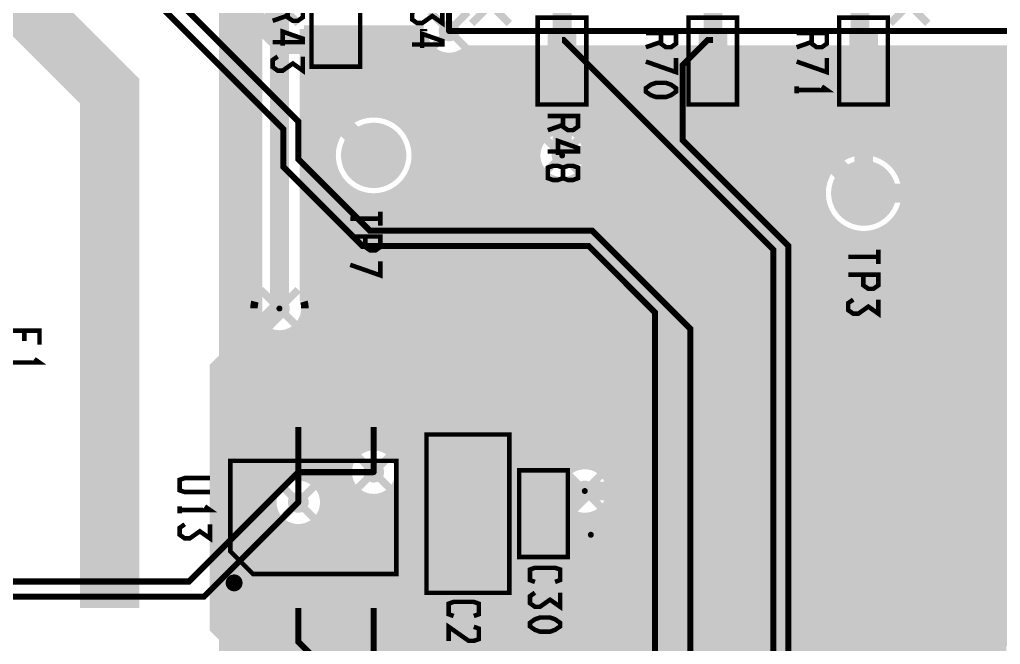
# Model space of a CAD drawing. Extents: x -18 to 155, y -91 to 215.
# Drawn here: x 41.41 to 74.45, y 152.44 to 173.48 of the extents above; entities that cross this region are included whole.
import ezdxf

# ---------------------------------------------------------------- set-up
doc = ezdxf.new("R2010")
doc.units = 0
doc.header["$MEASUREMENT"] = 0
doc.layers.get('0').update_dxf_attribs({"linetype": 'CONTINUOUS'})
for name, color, linetype in [('25-334-0_BOT', 7, 'CONTINUOUS'), ('25-334-0_DRD', 7, 'CONTINUOUS'), ('25-334-0_DRL', 2, 'CONTINUOUS'), ('25-334-0_IN1', 4, 'CONTINUOUS'), ('25-334-0_IN2', 3, 'CONTINUOUS'), ('25-334-0_SMB', 5, 'CONTINUOUS'), ('25-334-0_SMT', 10, 'CONTINUOUS'), ('25-334-0_SPT', 14, 'CONTINUOUS'), ('25-334-0_SST', 12, 'CONTINUOUS'), ('25-334-0_TOP', 11, 'CONTINUOUS'), ('THRUHOLE_TAP', 15, 'CONTINUOUS')]:
    doc.layers.add(name, color=color, linetype=linetype)

# ---------------------------------------------------------------- blocks, each defined once
blk = doc.blocks.new('ROUND_29')
at = {"const_width": 1.09982}
blk.add_lwpolyline([(-0.54991, 0, 1), (0.54991, 0, 1)], format="xyb", close=True, dxfattribs=at)
blk = doc.blocks.new('ROUND_67')
at = {"const_width": 0.35052}
blk.add_lwpolyline([(-0.17526, 0, 1), (0.17526, 0, 1)], format="xyb", close=True, dxfattribs=at)
blk = doc.blocks.new('ROUND_3')
at = {"const_width": 0.50038}
blk.add_lwpolyline([(-0.25019, 0, 1), (0.25019, 0, 1)], format="xyb", close=True, dxfattribs=at)
blk = doc.blocks.new('ROUND_88')
at = {"const_width": 0.10033}
blk.add_lwpolyline([(-0.050164, 0, 1), (0.050164, 0, 1)], format="xyb", close=True, dxfattribs=at)
blk = doc.blocks.new('ROUND_89')
at = {"const_width": 0.10033}
blk.add_lwpolyline([(-0.050164, 0, 1), (0.050164, 0, 1)], format="xyb", close=True, dxfattribs=at)
blk = doc.blocks.new('ROUND_70')
at = {"const_width": 0.35052}
blk.add_lwpolyline([(-0.17526, 0, 1), (0.17526, 0, 1)], format="xyb", close=True, dxfattribs=at)
blk = doc.blocks.new('ROUND_72')
at = {"const_width": 0.35052}
blk.add_lwpolyline([(-0.17526, 0, 1), (0.17526, 0, 1)], format="xyb", close=True, dxfattribs=at)
blk = doc.blocks.new('RECTANGLE_5')
blk.add_solid([(0.4826, 0.4064), (0.4826, -0.4064), (-0.4826, 0.4064), (-0.4826, -0.4064)])
blk = doc.blocks.new('RECTANGLE_10')
blk.add_solid([(0.9017, 0.508), (0.9017, -0.508), (-0.9017, 0.508), (-0.9017, -0.508)])
blk = doc.blocks.new('OBLONG_52')
at = {"const_width": 0.65024}
blk.add_lwpolyline([(0, 0.50038), (0, -0.50038)], dxfattribs=at)
at = {"const_width": 0.32512}
for points in [[(-0.16256, 0.50038, 1), (0.16256, 0.50038, 1)], [(-0.16256, -0.50038, 1), (0.16256, -0.50038, 1)]]:
    blk.add_lwpolyline(points, format="xyb", close=True, dxfattribs=at)
blk = doc.blocks.new('ROUND_77')
at = {"const_width": 0.10033}
blk.add_lwpolyline([(-0.050164, 0, 1), (0.050164, 0, 1)], format="xyb", close=True, dxfattribs=at)

msp = doc.modelspace()

# ---------------------------------------------------------------- linework, layer by layer
at = {"layer": '25-334-0_BOT'}
for points, const_width in [([(48.4632, 183.24576), (48.4632, 149.65934)], 0.254), ([(48.6918, 183.10352), (48.6918, 140.68806)], 0.254), ([(48.26, 182.499), (48.26, 150.876)], 0.254), ([(48.9204, 182.44058), (48.9204, 140.91666)], 0.254), ([(49.149, 182.18912), (49.149, 141.02588)], 0.254), ([(50.165, 163.7538), (50.165, 173.99)], 0.635), ([(49.3395, 173.75632), (49.3395, 163.98494)], 0.254), ([(49.3395, 173.5328), (48.26, 173.5328)], 0.254), ([(49.3395, 173.3042), (48.26, 173.3042)], 0.254), ([(49.3395, 173.0756), (48.26, 173.0756)], 0.254), ([(50.9778, 173.1645), (50.9778, 164.02812)], 0.254), ([(55.02402, 173.1645), (50.9905, 173.1645)], 0.254), ([(50.9905, 173.1645), (50.9905, 163.98494)], 0.254), ([(55.02148, 173.0756), (50.9905, 173.0756)], 0.254), ([(51.2064, 173.1645), (51.2064, 157.98038)], 0.254), ([(51.435, 173.1645), (51.435, 157.80258)], 0.254), ([(51.6636, 173.1645), (51.6636, 151.80056)], 0.254), ([(51.8922, 173.1645), (51.8922, 169.6085)], 0.254), ([(52.1208, 173.1645), (52.1208, 169.95648)], 0.254), ([(52.3494, 173.1645), (52.3494, 170.17492)], 0.254), ([(52.578, 173.1645), (52.578, 170.32478)], 0.254), ([(52.8066, 173.1645), (52.8066, 170.42638)], 0.254), ([(53.0352, 173.1645), (53.0352, 170.48734)], 0.254), ([(53.2638, 173.1645), (53.2638, 170.51528)], 0.254), ([(53.4924, 173.1645), (53.4924, 170.5102)], 0.254), ([(53.721, 173.1645), (53.721, 170.4721)], 0.254), ([(53.9496, 173.1645), (53.9496, 170.39844)], 0.254), ([(54.1782, 173.1645), (54.1782, 170.2816)], 0.254), ([(54.4068, 173.1645), (54.4068, 170.11142)], 0.254), ([(54.6354, 173.1645), (54.6354, 169.8625)], 0.254), ([(54.864, 173.1645), (54.864, 169.42308)], 0.254), ([(55.02402, 173.1645), (55.02167, 173.101)], 0.254), ([(109.093, 173.101), (55.88, 173.101)], 0.2032), ([(49.3395, 172.847), (48.26, 172.847)], 0.254), ([(55.05958, 172.847), (50.9905, 172.847)], 0.254), ([(55.0926, 172.76064), (55.0926, 151.7396)], 0.254), ([(49.3395, 172.6184), (48.26, 172.6184)], 0.254), ([(49.3395, 172.3898), (48.26, 172.3898)], 0.254), ([(55.17134, 172.6184), (50.9905, 172.6184)], 0.254), ([(55.39994, 172.3898), (50.9905, 172.3898)], 0.254), ([(55.3212, 172.45076), (55.3212, 151.7396)], 0.254), ([(77.83068, 172.3898), (56.36006, 172.3898)], 0.254), ([(56.4642, 172.47362), (56.4642, 151.78024)], 0.254), ([(108.48848, 172.4914), (56.48198, 172.4914)], 0.254), ([(56.6928, 172.4914), (56.6928, 151.91994)], 0.254), ([(56.9214, 172.4914), (56.9214, 151.9809)], 0.254), ([(57.15, 172.4914), (57.15, 151.97836)], 0.254), ([(57.3786, 172.4914), (57.3786, 151.90978)], 0.254), ([(57.6072, 172.4914), (57.6072, 151.75738)], 0.254), ([(57.8358, 172.4914), (57.8358, 151.40432)], 0.254), ([(58.0644, 172.4914), (58.0644, 146.7866)], 0.254), ([(58.293, 172.4914), (58.293, 146.7866)], 0.254), ([(58.5216, 172.4914), (58.5216, 146.7866)], 0.254), ([(58.7502, 172.4914), (58.7502, 146.7866)], 0.254), ([(58.9788, 172.4914), (58.9788, 169.39006)], 0.254), ([(59.2074, 172.4914), (59.2074, 169.61866)], 0.254), ([(59.436, 172.4914), (59.436, 169.72788)], 0.254), ([(59.6646, 172.4914), (59.6646, 169.76598)], 0.254), ([(59.8932, 172.4914), (59.8932, 169.74312)], 0.254), ([(60.1218, 172.4914), (60.1218, 169.65168)], 0.254), ([(60.3504, 172.4914), (60.3504, 169.4561)], 0.254), ([(60.579, 172.4914), (60.579, 158.45536)], 0.254), ([(60.8076, 172.4914), (60.8076, 158.38678)], 0.254), ([(61.0362, 172.4914), (61.0362, 158.23438)], 0.254), ([(61.2648, 172.4914), (61.2648, 157.88132)], 0.254), ([(61.4934, 172.4914), (61.4934, 147.01012)], 0.254), ([(61.722, 172.4914), (61.722, 146.91868)], 0.254), ([(61.9506, 172.4914), (61.9506, 146.7231)], 0.254), ([(62.1792, 172.4914), (62.1792, 142.98676)], 0.254), ([(62.4078, 172.4914), (62.4078, 143.1671)], 0.254), ([(62.6364, 172.4914), (62.6364, 143.25092)], 0.254), ([(62.865, 172.4914), (62.865, 143.2687)], 0.254), ([(63.0936, 172.4914), (63.0936, 143.22552)], 0.254), ([(63.3222, 172.4914), (63.3222, 143.10614)], 0.254), ([(63.5508, 172.4914), (63.5508, 143.02232)], 0.254), ([(63.7794, 172.4914), (63.7794, 143.02232)], 0.254), ([(64.008, 172.4914), (64.008, 143.02232)], 0.254), ([(64.2366, 172.4914), (64.2366, 143.02232)], 0.254), ([(64.4652, 172.4914), (64.4652, 143.02232)], 0.254), ([(64.6938, 172.4914), (64.6938, 149.53234)], 0.254), ([(64.9224, 172.4914), (64.9224, 149.95398)], 0.254), ([(65.151, 172.4914), (65.151, 150.11908)], 0.254), ([(65.3796, 172.4914), (65.3796, 150.19528)], 0.254), ([(65.6082, 172.4914), (65.6082, 150.20544)], 0.254), ([(65.8368, 172.4914), (65.8368, 150.1521)], 0.254), ([(66.0654, 172.4914), (66.0654, 150.02256)], 0.254), ([(66.294, 172.4914), (66.294, 149.9616)], 0.254), ([(66.5226, 172.4914), (66.5226, 149.9616)], 0.254), ([(66.7512, 172.4914), (66.7512, 149.9616)], 0.254), ([(66.9798, 172.4914), (66.9798, 149.9616)], 0.254), ([(67.2084, 172.4914), (67.2084, 149.9616)], 0.254), ([(67.437, 172.4914), (67.437, 149.9616)], 0.254), ([(67.6656, 172.4914), (67.6656, 149.9616)], 0.254), ([(67.8942, 172.4914), (67.8942, 149.9616)], 0.254), ([(68.1228, 172.4914), (68.1228, 149.9616)], 0.254), ([(68.3514, 172.4914), (68.3514, 168.22166)], 0.254), ([(68.58, 172.4914), (68.58, 168.62552)], 0.254), ([(68.8086, 172.4914), (68.8086, 168.86428)], 0.254), ([(69.0372, 172.4914), (69.0372, 169.02684)], 0.254), ([(69.2658, 172.4914), (69.2658, 169.1386)], 0.254), ([(69.4944, 172.4914), (69.4944, 169.20718)], 0.254), ([(69.723, 172.4914), (69.723, 169.24274)], 0.254), ([(69.9516, 172.4914), (69.9516, 169.24528)], 0.254), ([(70.1802, 172.4914), (70.1802, 169.21226)], 0.254), ([(70.4088, 172.4914), (70.4088, 169.14622)], 0.254), ([(70.6374, 172.4914), (70.6374, 169.04208)], 0.254), ([(70.866, 172.4914), (70.866, 168.8846)], 0.254), ([(71.0946, 172.4914), (71.0946, 168.65854)], 0.254), ([(71.3232, 172.4914), (71.3232, 168.28262)], 0.254), ([(71.5518, 172.4914), (71.5518, 149.9616)], 0.254), ([(71.7804, 172.4914), (71.7804, 149.9616)], 0.254), ([(72.009, 172.4914), (72.009, 149.9616)], 0.254), ([(72.2376, 172.4914), (72.2376, 149.9616)], 0.254), ([(72.4662, 172.4914), (72.4662, 149.9616)], 0.254), ([(72.6948, 172.4914), (72.6948, 149.9616)], 0.254), ([(72.9234, 172.4914), (72.9234, 149.9616)], 0.254), ([(73.152, 172.4914), (73.152, 149.9616)], 0.254), ([(73.3806, 172.4914), (73.3806, 149.9616)], 0.254), ([(73.6092, 172.4914), (73.6092, 149.9616)], 0.254), ([(73.8378, 172.4914), (73.8378, 149.9616)], 0.254), ([(74.0664, 172.4914), (74.0664, 149.9616)], 0.254), ([(74.295, 172.4914), (74.295, 149.9616)], 0.254), ([(74.5236, 172.4914), (74.5236, 149.9616)], 0.254), ([(49.3395, 172.1612), (48.26, 172.1612)], 0.254), ([(77.47762, 172.1612), (50.9905, 172.1612)], 0.254), ([(55.5498, 172.30852), (55.5498, 151.7396)], 0.254), ([(55.7784, 172.2501), (55.7784, 151.7396)], 0.254), ([(56.007, 172.25264), (56.007, 151.7396)], 0.254), ([(56.2356, 172.32122), (56.2356, 151.7396)], 0.254), ([(49.3395, 171.9326), (48.26, 171.9326)], 0.254), ([(49.3395, 171.704), (48.26, 171.704)], 0.254), ([(77.32522, 171.9326), (50.9905, 171.9326)], 0.254), ([(77.25664, 171.704), (50.9905, 171.704)], 0.254), ([(49.3395, 171.4754), (48.26, 171.4754)], 0.254), ([(77.2541, 171.4754), (50.9905, 171.4754)], 0.254), ([(49.3395, 171.2468), (48.26, 171.2468)], 0.254), ([(77.31252, 171.2468), (50.9905, 171.2468)], 0.254), ([(49.3395, 171.0182), (48.26, 171.0182)], 0.254), ([(49.3395, 170.7896), (48.26, 170.7896)], 0.254), ([(77.45476, 171.0182), (50.9905, 171.0182)], 0.254), ([(77.76464, 170.7896), (50.9905, 170.7896)], 0.254), ([(49.3395, 170.561), (48.26, 170.561)], 0.254), ([(80.70342, 170.561), (50.9905, 170.561)], 0.254), ([(49.3395, 170.3324), (48.26, 170.3324)], 0.254), ([(49.3395, 170.1038), (48.26, 170.1038)], 0.254), ([(52.5907, 170.3324), (50.9905, 170.3324)], 0.254), ([(52.26304, 170.1038), (50.9905, 170.1038)], 0.254), ([(118.8974, 170.3324), (54.0893, 170.3324)], 0.254), ([(118.6688, 170.1038), (54.41696, 170.1038)], 0.254), ([(49.3395, 169.8752), (48.26, 169.8752)], 0.254), ([(52.05476, 169.8752), (50.9905, 169.8752)], 0.254), ([(118.4402, 169.8752), (54.62524, 169.8752)], 0.254), ([(49.3395, 169.6466), (48.26, 169.6466)], 0.254), ([(49.3395, 169.418), (48.26, 169.418)], 0.254), ([(51.90998, 169.6466), (50.9905, 169.6466)], 0.254), ([(51.81346, 169.418), (50.9905, 169.418)], 0.254), ([(59.25058, 169.6466), (54.76748, 169.6466)], 0.254), ([(58.99912, 169.418), (54.864, 169.418)], 0.254), ([(118.2116, 169.6466), (60.12942, 169.6466)], 0.254), ([(117.983, 169.418), (60.38088, 169.418)], 0.254), ([(49.3395, 169.1894), (48.26, 169.1894)], 0.254), ([(51.75504, 169.1894), (50.9905, 169.1894)], 0.254), ([(58.87974, 169.1894), (54.92242, 169.1894)], 0.254), ([(69.42074, 169.1894), (60.50026, 169.1894)], 0.254), ([(117.7544, 169.1894), (70.27926, 169.1894)], 0.254), ([(49.3395, 168.9608), (48.26, 168.9608)], 0.254), ([(49.3395, 168.7322), (48.26, 168.7322)], 0.254), ([(51.73218, 168.9608), (50.9905, 168.9608)], 0.254), ([(51.74234, 168.7322), (50.9905, 168.7322)], 0.254), ([(58.8518, 168.7322), (54.93766, 168.7322)], 0.254), ([(58.83402, 168.9608), (54.94782, 168.9608)], 0.254), ([(68.6689, 168.7322), (60.5282, 168.7322)], 0.254), ([(68.93306, 168.9608), (60.54598, 168.9608)], 0.254), ([(117.5258, 168.9608), (70.76694, 168.9608)], 0.254), ([(117.2972, 168.7322), (71.02856, 168.7322)], 0.254), ([(49.3395, 168.5036), (48.26, 168.5036)], 0.254), ([(51.78298, 168.5036), (50.9905, 168.5036)], 0.254), ([(54.864, 168.39692), (54.864, 151.7396)], 0.254), ([(58.93308, 168.5036), (54.89448, 168.5036)], 0.254), ([(58.9788, 168.42994), (58.9788, 146.7866)], 0.254), ([(68.49364, 168.5036), (60.44438, 168.5036)], 0.254), ([(117.0686, 168.5036), (71.20636, 168.5036)], 0.254), ([(49.3395, 168.275), (48.26, 168.275)], 0.254), ([(51.86172, 168.275), (50.9905, 168.275)], 0.254), ([(51.8922, 168.2115), (51.8922, 151.9301)], 0.254), ([(59.11342, 168.275), (54.81574, 168.275)], 0.254), ([(59.2074, 168.20134), (59.2074, 146.7866)], 0.254), ([(59.436, 168.08958), (59.436, 146.7866)], 0.254), ([(59.8932, 168.07688), (59.8932, 158.25724)], 0.254), ([(60.1218, 168.16832), (60.1218, 158.39694)], 0.254), ([(68.37172, 168.275), (60.26658, 168.275)], 0.254), ([(60.3504, 168.36136), (60.3504, 158.4579)], 0.254), ([(116.84, 168.275), (71.32574, 168.275)], 0.254), ([(49.3395, 168.0464), (48.26, 168.0464)], 0.254), ([(49.3395, 167.8178), (48.26, 167.8178)], 0.254), ([(51.98364, 168.0464), (50.9905, 168.0464)], 0.254), ([(52.1589, 167.8178), (50.9905, 167.8178)], 0.254), ([(52.1208, 167.86098), (52.1208, 151.98344)], 0.254), ([(68.25234, 167.8178), (54.51856, 167.8178)], 0.254), ([(54.6354, 167.9575), (54.6354, 151.7396)], 0.254), ([(68.29298, 168.0464), (54.69636, 168.0464)], 0.254), ([(59.6646, 168.05148), (59.6646, 157.94736)], 0.254), ([(116.6114, 168.0464), (71.40448, 168.0464)], 0.254), ([(116.3828, 167.8178), (71.44766, 167.8178)], 0.254), ([(49.3395, 167.5892), (48.26, 167.5892)], 0.254), ([(52.42306, 167.5892), (50.9905, 167.5892)], 0.254), ([(52.3494, 167.64254), (52.3494, 151.97328)], 0.254), ([(52.578, 167.49268), (52.578, 158.6357)], 0.254), ([(53.9496, 167.42156), (53.9496, 158.84398)], 0.254), ([(54.1782, 167.5384), (54.1782, 158.42234)], 0.254), ([(68.24218, 167.5892), (54.25694, 167.5892)], 0.254), ([(54.4068, 167.70604), (54.4068, 151.7396)], 0.254), ([(116.1542, 167.5892), (71.45782, 167.5892)], 0.254), ([(49.3395, 167.3606), (48.26, 167.3606)], 0.254), ([(49.3395, 167.132), (48.26, 167.132)], 0.254), ([(52.91074, 167.3606), (50.9905, 167.3606)], 0.254), ([(68.32346, 167.132), (50.9905, 167.132)], 0.254), ([(52.8066, 167.39362), (52.8066, 158.91256)], 0.254), ([(53.0352, 167.33012), (53.0352, 159.0421)], 0.254), ([(53.2638, 167.30472), (53.2638, 159.09544)], 0.254), ([(53.4924, 167.3098), (53.4924, 159.08528)], 0.254), ([(53.721, 167.3479), (53.721, 159.00908)], 0.254), ([(68.26504, 167.3606), (53.76926, 167.3606)], 0.254), ([(115.697, 167.132), (71.374, 167.132)], 0.254), ([(115.9256, 167.3606), (71.43242, 167.3606)], 0.254), ([(49.3395, 166.9034), (48.26, 166.9034)], 0.254), ([(68.41998, 166.9034), (50.9905, 166.9034)], 0.254), ([(68.3514, 167.05834), (68.3514, 149.9616)], 0.254), ([(115.4684, 166.9034), (71.27748, 166.9034)], 0.254), ([(71.3232, 166.99484), (71.3232, 149.9616)], 0.254), ([(49.3395, 166.6748), (48.26, 166.6748)], 0.254), ([(49.3395, 166.4462), (48.26, 166.4462)], 0.254), ([(68.56476, 166.6748), (50.9905, 166.6748)], 0.254), ([(68.77304, 166.4462), (50.9905, 166.4462)], 0.254), ([(68.58, 166.65448), (68.58, 149.9616)], 0.254), ([(68.8086, 166.41572), (68.8086, 149.9616)], 0.254), ([(115.0112, 166.4462), (70.92696, 166.4462)], 0.254), ([(71.0946, 166.62146), (71.0946, 149.9616)], 0.254), ([(115.2398, 166.6748), (71.13524, 166.6748)], 0.254), ([(49.3395, 166.2176), (48.26, 166.2176)], 0.254), ([(69.1007, 166.2176), (50.9905, 166.2176)], 0.254), ([(69.0372, 166.25316), (69.0372, 149.9616)], 0.254), ([(69.2658, 166.1414), (69.2658, 149.9616)], 0.254), ([(69.4944, 166.07282), (69.4944, 149.9616)], 0.254), ([(70.4088, 166.13124), (70.4088, 149.9616)], 0.254), ([(114.7826, 166.2176), (70.5993, 166.2176)], 0.254), ([(70.6374, 166.23792), (70.6374, 149.9616)], 0.254), ([(70.866, 166.39286), (70.866, 149.9616)], 0.254), ([(49.3395, 165.989), (48.26, 165.989)], 0.254), ([(49.3395, 165.7604), (48.26, 165.7604)], 0.254), ([(114.554, 165.989), (50.9905, 165.989)], 0.254), ([(114.427, 165.7604), (50.9905, 165.7604)], 0.254), ([(69.723, 166.03726), (69.723, 149.9616)], 0.254), ([(69.9516, 166.03472), (69.9516, 149.9616)], 0.254), ([(70.1802, 166.0652), (70.1802, 149.9616)], 0.254), ([(49.3395, 165.5318), (48.26, 165.5318)], 0.254), ([(114.427, 165.5318), (50.9905, 165.5318)], 0.254), ([(49.3395, 165.3032), (48.26, 165.3032)], 0.254), ([(114.427, 165.3032), (50.9905, 165.3032)], 0.254), ([(49.3395, 165.0746), (48.26, 165.0746)], 0.254), ([(49.3395, 164.846), (48.26, 164.846)], 0.254), ([(114.427, 165.0746), (50.9905, 165.0746)], 0.254), ([(114.427, 164.846), (50.9905, 164.846)], 0.254), ([(49.3395, 164.6174), (48.26, 164.6174)], 0.254), ([(114.427, 164.6174), (50.9905, 164.6174)], 0.254), ([(49.3395, 164.3888), (48.26, 164.3888)], 0.254), ([(49.3395, 164.1602), (48.26, 164.1602)], 0.254), ([(114.427, 164.3888), (50.9905, 164.3888)], 0.254), ([(114.427, 164.1602), (50.9905, 164.1602)], 0.254), ([(49.3268, 163.9316), (48.26, 163.9316)], 0.254), ([(114.427, 163.9316), (51.0032, 163.9316)], 0.254), ([(49.30902, 163.703), (48.26, 163.703)], 0.254), ([(49.35474, 163.4744), (48.26, 163.4744)], 0.254), ([(114.427, 163.4744), (50.97526, 163.4744)], 0.254), ([(50.9778, 163.47948), (50.9778, 158.0642)], 0.254), ([(114.427, 163.703), (51.02098, 163.703)], 0.254), ([(49.47412, 163.2458), (48.26, 163.2458)], 0.254), ([(49.3776, 163.41344), (49.3776, 141.06398)], 0.254), ([(49.6062, 163.10356), (49.6062, 141.04112)], 0.254), ([(50.7492, 163.12642), (50.7492, 158.08198)], 0.254), ([(94.07398, 163.2458), (50.85588, 163.2458)], 0.254), ([(49.72558, 163.0172), (48.26, 163.0172)], 0.254), ([(93.70314, 162.7886), (48.26, 162.7886)], 0.254), ([(49.8348, 162.96132), (49.8348, 140.94968)], 0.254), ([(50.0634, 162.9029), (50.0634, 157.66542)], 0.254), ([(50.292, 162.90544), (50.292, 157.91688)], 0.254), ([(50.5206, 162.97402), (50.5206, 158.03626)], 0.254), ([(93.82252, 163.0172), (50.60442, 163.0172)], 0.254), ([(93.65742, 162.56), (48.26, 162.56)], 0.254), ([(93.6752, 162.3314), (48.26, 162.3314)], 0.254), ([(93.75648, 162.1028), (48.26, 162.1028)], 0.254), ([(93.93682, 161.8742), (48.26, 161.8742)], 0.254), ([(114.427, 161.6456), (48.26, 161.6456)], 0.254), ([(114.427, 161.417), (48.26, 161.417)], 0.254), ([(114.427, 161.1884), (48.26, 161.1884)], 0.254), ([(114.427, 160.9598), (48.26, 160.9598)], 0.254), ([(114.427, 160.7312), (48.26, 160.7312)], 0.254), ([(114.427, 160.5026), (48.26, 160.5026)], 0.254), ([(114.427, 160.274), (48.26, 160.274)], 0.254), ([(114.427, 160.0454), (48.26, 160.0454)], 0.254), ([(114.427, 159.8168), (48.26, 159.8168)], 0.254), ([(114.427, 159.5882), (48.26, 159.5882)], 0.254), ([(114.427, 159.3596), (48.26, 159.3596)], 0.254), ([(114.427, 159.131), (48.26, 159.131)], 0.254), ([(52.79136, 158.9024), (48.26, 158.9024)], 0.254), ([(114.427, 158.9024), (53.8861, 158.9024)], 0.254), ([(52.59832, 158.6738), (48.26, 158.6738)], 0.254), ([(114.427, 158.6738), (54.08168, 158.6738)], 0.254), ([(52.50688, 158.4452), (48.26, 158.4452)], 0.254), ([(52.48148, 158.2166), (48.26, 158.2166)], 0.254), ([(60.26912, 158.4452), (54.17312, 158.4452)], 0.254), ([(59.84748, 158.2166), (54.19598, 158.2166)], 0.254), ([(114.427, 158.4452), (60.63234, 158.4452)], 0.254), ([(114.427, 158.2166), (61.05398, 158.2166)], 0.254), ([(50.4063, 157.988), (48.26, 157.988)], 0.254), ([(52.51958, 157.988), (51.1937, 157.988)], 0.254), ([(52.578, 157.8483), (52.578, 151.89708)], 0.254), ([(59.68238, 157.988), (54.15788, 157.988)], 0.254), ([(54.1782, 158.05912), (54.1782, 151.7396)], 0.254), ([(114.427, 157.988), (61.21908, 157.988)], 0.254), ([(50.1269, 157.7594), (48.26, 157.7594)], 0.254), ([(49.99736, 157.5308), (48.26, 157.5308)], 0.254), ([(52.63134, 157.7594), (51.47056, 157.7594)], 0.254), ([(52.85994, 157.5308), (51.6001, 157.5308)], 0.254), ([(52.8066, 157.5689), (52.8066, 151.7396)], 0.254), ([(59.59856, 157.5308), (53.82006, 157.5308)], 0.254), ([(53.9496, 157.63748), (53.9496, 151.7396)], 0.254), ([(59.60872, 157.7594), (54.04866, 157.7594)], 0.254), ([(114.427, 157.7594), (61.29528, 157.7594)], 0.254), ([(114.427, 157.5308), (61.30544, 157.5308)], 0.254), ([(49.94656, 157.3022), (48.26, 157.3022)], 0.254), ([(59.64936, 157.3022), (51.65344, 157.3022)], 0.254), ([(53.0352, 157.43936), (53.0352, 151.7396)], 0.254), ([(53.2638, 157.38856), (53.2638, 151.7396)], 0.254), ([(53.4924, 157.39872), (53.4924, 151.7396)], 0.254), ([(53.721, 157.47238), (53.721, 151.7396)], 0.254), ([(59.6646, 157.26664), (59.6646, 146.7866)], 0.254), ([(114.427, 157.3022), (61.2521, 157.3022)], 0.254), ([(61.2648, 157.33268), (61.2648, 147.03298)], 0.254), ([(49.95672, 157.0736), (48.26, 157.0736)], 0.254), ([(50.03038, 156.845), (48.26, 156.845)], 0.254), ([(60.0583, 156.845), (51.56708, 156.845)], 0.254), ([(59.7789, 157.0736), (51.64328, 157.0736)], 0.254), ([(59.8932, 156.95676), (59.8932, 146.7866)], 0.254), ([(60.8076, 156.82722), (60.8076, 146.88566)], 0.254), ([(114.427, 156.845), (60.8457, 156.845)], 0.254), ([(61.0362, 156.97962), (61.0362, 146.99488)], 0.254), ([(114.427, 157.0736), (61.12256, 157.0736)], 0.254), ([(50.19548, 156.6164), (48.26, 156.6164)], 0.254), ([(50.0634, 156.78658), (50.0634, 150.80742)], 0.254), ([(50.292, 156.53512), (50.292, 151.05888)], 0.254), ([(114.427, 156.6164), (51.40198, 156.6164)], 0.254), ([(51.435, 156.64942), (51.435, 151.5237)], 0.254), ([(60.1218, 156.81452), (60.1218, 146.7866)], 0.254), ([(60.3504, 156.7561), (60.3504, 146.7866)], 0.254), ([(60.579, 156.75864), (60.579, 146.7866)], 0.254), ([(50.61712, 156.3878), (48.26, 156.3878)], 0.254), ([(50.5206, 156.41574), (50.5206, 151.17826)], 0.254), ([(50.7492, 156.37002), (50.7492, 151.22398)], 0.254), ([(50.9778, 156.3878), (50.9778, 151.2062)], 0.254), ([(114.427, 156.3878), (50.98034, 156.3878)], 0.254), ([(51.2064, 156.46908), (51.2064, 151.12238)], 0.254), ([(114.427, 156.1592), (48.26, 156.1592)], 0.254), ([(114.427, 155.9306), (48.26, 155.9306)], 0.254), ([(114.427, 155.702), (48.26, 155.702)], 0.254), ([(114.427, 155.4734), (48.26, 155.4734)], 0.254), ([(114.427, 155.2448), (48.26, 155.2448)], 0.254), ([(114.427, 155.0162), (48.26, 155.0162)], 0.254), ([(114.427, 154.7876), (48.26, 154.7876)], 0.254), ([(114.427, 154.559), (48.26, 154.559)], 0.254), ([(114.427, 154.3304), (48.26, 154.3304)], 0.254), ([(114.427, 154.1018), (48.26, 154.1018)], 0.254), ([(114.427, 153.8732), (48.26, 153.8732)], 0.254), ([(114.427, 153.6446), (48.26, 153.6446)], 0.254), ([(114.427, 153.416), (48.26, 153.416)], 0.254), ([(114.427, 153.1874), (48.26, 153.1874)], 0.254), ([(114.427, 152.9588), (48.26, 152.9588)], 0.254), ([(114.427, 152.7302), (48.26, 152.7302)], 0.254), ([(114.427, 152.5016), (48.26, 152.5016)], 0.254)]:
    msp.add_lwpolyline(points, dxfattribs=dict(at, const_width=const_width))
at = {"layer": '25-334-0_BOT', "const_width": 0.254}
for points in [[(55.02148, 173.101, 0.4142136), (55.88, 172.24248)], [(55.88, 172.24248, 0.1972779), (56.48324, 172.49013)], [(53.34, 170.51782, 0.4142136), (51.73218, 168.91)], [(54.94782, 168.91, 0.4142136), (53.34, 170.51782)], [(59.69, 169.76852, 0.4142136), (58.83148, 168.91)], [(60.54852, 168.91, 0.4142136), (59.69, 169.76852)], [(69.85, 169.24782, 0.4142136), (68.24218, 167.64)], [(71.45782, 167.64, 0.4142136), (69.85, 169.24782)], [(51.73218, 168.91, 0.4142136), (53.34, 167.30218)], [(53.34, 167.30218, 0.4142136), (54.94782, 168.91)], [(58.83148, 168.91, 0.4142136), (59.69, 168.05148)], [(59.69, 168.05148, 0.4142136), (60.54852, 168.91)], [(68.24218, 167.64, 0.4142136), (69.85, 166.03218)], [(69.85, 166.03218, 0.4142136), (71.45782, 167.64)], [(49.3395, 163.98494, 0.0683584), (49.30775, 163.7538)], [(51.02352, 163.7538, 0.0683582), (50.99172, 163.98528)], [(49.30648, 163.7538, 0.4142136), (50.165, 162.89528)], [(50.165, 162.89528, 0.4142136), (51.02352, 163.7538)], [(53.34, 159.10052, 0.4142136), (52.48148, 158.242)], [(54.19852, 158.242, 0.4142136), (53.34, 159.10052)], [(52.48148, 158.242, 0.4142136), (53.34, 157.38348)], [(53.34, 157.38348, 0.4142136), (54.19852, 158.242)], [(60.452, 158.46552, 0.4142136), (59.59348, 157.607)], [(60.452, 158.46552, 0.4142136), (59.59348, 157.607)], [(61.31052, 157.607, 0.4142136), (60.452, 158.46552)], [(61.31052, 157.607, 0.4142136), (60.452, 158.46552)], [(50.8, 158.08452, 0.4142136), (49.94148, 157.226)], [(51.65852, 157.226, 0.4142136), (50.8, 158.08452)], [(59.59348, 157.607, 0.4142136), (60.452, 156.74848)], [(59.59348, 157.607, 0.4142136), (60.452, 156.74848)], [(60.452, 156.74848, 0.4142136), (61.31052, 157.607)], [(60.452, 156.74848, 0.4142136), (61.31052, 157.607)], [(49.94148, 157.226, 0.4142136), (50.8, 156.36748)], [(50.8, 156.36748, 0.4142136), (51.65852, 157.226)]]:
    msp.add_lwpolyline(points, format="xyb", dxfattribs=at)
at = {"layer": '25-334-0_DRD', "const_width": 0.254}
for points in [[(50.8, 174.625), (49.53, 173.355)], [(50.8, 173.355), (49.53, 174.625)], [(50.8, 174.625), (49.53, 173.355)], [(50.8, 173.355), (49.53, 174.625)], [(57.912, 174.625), (56.642, 173.355)], [(57.912, 173.355), (56.642, 174.625)], [(72.009, 174.625), (70.739, 173.355)], [(72.009, 173.355), (70.739, 174.625)], [(56.515, 173.736), (55.245, 172.466)], [(56.515, 172.466), (55.245, 173.736)], [(53.34, 169.545), (52.705, 168.91)], [(53.975, 168.91), (53.34, 169.545)], [(60.325, 169.545), (59.055, 168.275)], [(60.325, 168.275), (59.055, 169.545)], [(52.705, 168.91), (53.34, 168.275)], [(53.34, 168.275), (53.975, 168.91)], [(69.85, 168.275), (69.215, 167.64)], [(70.485, 167.64), (69.85, 168.275)], [(69.215, 167.64), (69.85, 167.005)], [(69.85, 167.005), (70.485, 167.64)], [(50.8, 164.3888), (49.53, 163.1188)], [(50.8, 163.1188), (49.53, 164.3888)], [(53.975, 158.877), (52.705, 157.607)], [(53.975, 157.607), (52.705, 158.877)], [(61.087, 158.242), (59.817, 156.972)], [(61.087, 156.972), (59.817, 158.242)], [(61.087, 158.242), (59.817, 156.972)], [(61.087, 156.972), (59.817, 158.242)], [(51.435, 157.861), (50.165, 156.591)], [(51.435, 156.591), (50.165, 157.861)], [(61.2902, 156.7688), (60.0202, 155.4988)], [(61.2902, 155.4988), (60.0202, 156.7688)]]:
    msp.add_lwpolyline(points, dxfattribs=at)
at = {"layer": '25-334-0_DRL', "const_width": 1.99898}
msp.add_lwpolyline([(44.45, 153.67), (44.45, 171.069), (38.1, 177.419)], dxfattribs=at)
at = {"layer": '25-334-0_IN1'}
for points, const_width in [([(25.4, 172.72), (25.273, 172.72), (20.828, 168.275), (20.828, 156.972), (23.241, 154.559), (47.117, 154.559), (50.8, 158.242), (53.34, 158.242)], 0.2032), ([(83.82, 171.196), (83.82, 168.529), (82.931, 167.64), (69.85, 167.64), (68.58, 168.91), (59.69, 168.91)], 0.635), ([(94.5134, 162.5092), (94.4372, 162.5092), (89.535, 157.607), (60.452, 157.607)], 0.635), ([(8.89, 161.925), (16.764, 154.051), (47.625, 154.051), (50.8, 157.226)], 0.2032)]:
    msp.add_lwpolyline(points, dxfattribs=dict(at, const_width=const_width))
at = {"layer": '25-334-0_IN2', "const_width": 0.635}
for points in [[(47.625, 125.095), (47.625, 142.113), (46.482, 143.256), (46.482, 148.336), (47.625, 149.479), (49.276, 151.13), (49.276, 182.499), (49.657, 182.88)], [(60.452, 157.607), (58.801, 155.956), (58.801, 140.335)]]:
    msp.add_lwpolyline(points, dxfattribs=at)
at = {"layer": '25-334-0_SST', "const_width": 0.1524}
for points in [[(51.2445, 174.8155), (51.2445, 171.8945), (52.8828, 171.8945), (52.8828, 174.8155), (51.2445, 174.8155)], [(50.4444, 173.91634), (50.4444, 173.56074), (50.61458, 173.44136), (50.78476, 173.44136), (50.9524, 173.56074), (50.9524, 173.91634), (49.9364, 173.91634)], [(54.80558, 173.84014), (54.6354, 173.72076), (54.6354, 173.48454), (54.80558, 173.36516), (54.97576, 173.36516), (55.31358, 173.60392), (55.6514, 173.36516), (55.6514, 173.84014)], [(50.4444, 173.61916), (49.9364, 173.44136)], [(58.8645, 173.5455), (58.8645, 170.6245), (60.5028, 170.6245), (60.5028, 173.5455), (58.8645, 173.5455)], [(63.9445, 173.5455), (63.9445, 170.6245), (65.5828, 170.6245), (65.5828, 173.5455), (63.9445, 173.5455)], [(69.0245, 173.5455), (69.0245, 170.6245), (70.6628, 170.6245), (70.6628, 173.5455), (69.0245, 173.5455)], [(50.27676, 172.60316), (50.27676, 173.07814), (50.9524, 172.84192), (50.9524, 172.72254), (49.9364, 172.72254)], [(54.97576, 172.52696), (54.97576, 173.00194), (55.6514, 172.76572), (55.6514, 172.64634), (54.6354, 172.64634)], [(63.0174, 173.02734), (63.0174, 172.67174), (63.18758, 172.55236), (63.35776, 172.55236), (63.5254, 172.67174), (63.5254, 173.02734), (62.5094, 173.02734)], [(68.0974, 173.02734), (68.0974, 172.67174), (68.26758, 172.55236), (68.43776, 172.55236), (68.6054, 172.67174), (68.6054, 173.02734), (67.5894, 173.02734)], [(63.0174, 172.73016), (62.5094, 172.55236)], [(68.0974, 172.73016), (67.5894, 172.55236)], [(50.10658, 172.23994), (49.9364, 172.12056), (49.9364, 171.88434), (50.10658, 171.76496), (50.27676, 171.76496), (50.61458, 172.00372), (50.9524, 171.76496), (50.9524, 172.23994)], [(62.5094, 172.06976), (63.5254, 171.71416), (63.5254, 172.18914)], [(67.5894, 172.06976), (68.6054, 171.71416), (68.6054, 172.18914)], [(62.5094, 171.17314), (62.67958, 171.29252), (62.84976, 171.35094), (63.18758, 171.35094), (63.35776, 171.29252), (63.5254, 171.17314), (63.5254, 171.05376), (63.35776, 170.93692), (63.18758, 170.87596), (62.84976, 170.87596), (62.67958, 170.93692), (62.5094, 171.05376), (62.5094, 171.17314)], [(67.5894, 170.99534), (67.5894, 171.23156)], [(67.5894, 171.11472), (68.6054, 171.11472), (68.43776, 171.23156)], [(59.7154, 170.23334), (59.7154, 169.87774), (59.88558, 169.75836), (60.05576, 169.75836), (60.2234, 169.87774), (60.2234, 170.23334), (59.2074, 170.23334)], [(59.7154, 169.93616), (59.2074, 169.75836)], [(59.54776, 168.92016), (59.54776, 169.39514), (60.2234, 169.15892), (60.2234, 169.03954), (59.2074, 169.03954)], [(59.7154, 168.14292), (59.88558, 168.08196), (60.05576, 168.08196), (60.2234, 168.14292), (60.2234, 168.49852), (60.05576, 168.55694), (59.88558, 168.55694), (59.7154, 168.49852), (59.7154, 168.14292), (59.54776, 168.08196), (59.37758, 168.08196), (59.2074, 168.14292), (59.2074, 168.49852), (59.37758, 168.55694), (59.54776, 168.55694), (59.7154, 168.49852)], [(53.56606, 166.54526), (53.56606, 167.0177)], [(52.55006, 166.78148), (53.56606, 166.78148)], [(53.05806, 166.1795), (53.05806, 165.8239), (53.2257, 165.70706), (53.39588, 165.70706), (53.56606, 165.8239), (53.56606, 166.1795), (52.55006, 166.1795)], [(69.32676, 165.4937), (70.34276, 165.4937)], [(70.34276, 165.25494), (70.34276, 165.72992)], [(52.55006, 165.22446), (53.56606, 164.86886), (53.56606, 165.3413)], [(69.83476, 164.89172), (69.83476, 164.53612), (70.00494, 164.41674), (70.17512, 164.41674), (70.34276, 164.53612), (70.34276, 164.89172), (69.32676, 164.89172)], [(69.49694, 164.05352), (69.32676, 163.93414), (69.32676, 163.69792), (69.49694, 163.57854), (69.66712, 163.57854), (70.00494, 163.8173), (70.34276, 163.57854), (70.34276, 164.05352)], [(41.06418, 162.5346), (41.06418, 163.00958), (42.08018, 163.00958), (42.08018, 162.5346)], [(41.57218, 162.65398), (41.57218, 163.00958)], [(41.06418, 161.93262), (42.08018, 161.93262), (41.91, 162.052)], [(57.912, 154.178), (55.118, 154.178), (55.118, 159.512), (57.912, 159.512), (57.912, 154.178)], [(48.514, 155.575), (48.514, 158.623), (54.102, 158.623), (54.102, 154.813), (49.276, 154.813), (48.514, 155.575)], [(59.8805, 155.3845), (59.8805, 158.3055), (58.2422, 158.3055), (58.2422, 155.3845), (59.8805, 155.3845)], [(47.82312, 157.57144), (46.97476, 157.57144), (46.80712, 157.62986), (46.80712, 157.98546), (46.97476, 158.04388), (47.82312, 158.04388)], [(46.80712, 156.85008), (46.80712, 157.08884)], [(46.80712, 156.96946), (47.82312, 156.96946), (47.65294, 157.08884)], [(46.97476, 156.48686), (46.80712, 156.36748), (46.80712, 156.13126), (46.97476, 156.01188), (47.14494, 156.01188), (47.48276, 156.25064), (47.82312, 156.01188), (47.82312, 156.48686)], [(58.77306, 154.5463), (58.60542, 154.60726), (58.60542, 154.96286), (58.77306, 155.02128), (59.45124, 155.02128), (59.62142, 154.96286), (59.62142, 154.60726), (59.45124, 154.5463)], [(48.76292, 154.68092), (48.51654, 154.68092)], [(48.53178, 154.69108), (48.53178, 154.33294)], [(48.66894, 154.71902), (48.66894, 154.30754)], [(48.8061, 154.6352), (48.8061, 154.38882)], [(48.8442, 154.54376), (48.43272, 154.54376)], [(48.8188, 154.4066), (48.46066, 154.4066)], [(58.77306, 154.18308), (58.60542, 154.0637), (58.60542, 153.82748), (58.77306, 153.7081), (58.94324, 153.7081), (59.28106, 153.94686), (59.62142, 153.7081), (59.62142, 154.18308)], [(56.03494, 153.39822), (55.86476, 153.45664), (55.86476, 153.81224), (56.03494, 153.8732), (56.71312, 153.8732), (56.88076, 153.81224), (56.88076, 153.45664), (56.71312, 153.39822)], [(58.60542, 153.16708), (58.77306, 153.28646), (58.94324, 153.34488), (59.28106, 153.34488), (59.45124, 153.28646), (59.62142, 153.16708), (59.62142, 153.0477), (59.45124, 152.93086), (59.28106, 152.8699), (58.94324, 152.8699), (58.77306, 152.93086), (58.60542, 153.0477), (58.60542, 153.16708)], [(55.86476, 152.56002), (55.86476, 153.035), (56.54294, 152.56002), (56.71312, 152.56002), (56.88076, 152.61844), (56.88076, 152.97404), (56.71312, 153.035)]]:
    msp.add_lwpolyline(points, dxfattribs=at)
at = {"layer": '25-334-0_SST'}
for points, const_width in [([(53.34, 170.31208, 0.4142136), (51.93792, 168.91)], 0.254), ([(54.74208, 168.91, 0.4142136), (53.34, 170.31208)], 0.254), ([(51.93792, 168.91, 0.4142136), (53.34, 167.50792)], 0.254), ([(53.34, 167.50792, 0.4142136), (54.74208, 168.91)], 0.254), ([(69.85, 169.04208, 0.4142136), (68.44792, 167.64)], 0.254), ([(71.25208, 167.64, 0.4142136), (69.85, 169.04208)], 0.254), ([(68.44792, 167.64, 0.4142136), (69.85, 166.23792)], 0.254), ([(69.85, 166.23792, 0.4142136), (71.25208, 167.64)], 0.254), ([(48.63846, 154.72156, 0.4142136), (48.43018, 154.51328)], 0.1524), ([(48.84674, 154.51328, 0.4142136), (48.63846, 154.72156)], 0.1524), ([(48.43018, 154.51328, 0.4142136), (48.63846, 154.305)], 0.1524), ([(48.63846, 154.305, 0.4142136), (48.84674, 154.51328)], 0.1524)]:
    msp.add_lwpolyline(points, format="xyb", dxfattribs=dict(at, const_width=const_width))
at = {"layer": '25-334-0_TOP'}
for points, const_width in [([(62.81674, 142.41272), (62.81674, 163.62172), (60.579, 165.862), (52.959, 165.862), (50.292, 168.529), (50.292, 169.799), (37.973, 182.118), (12.065, 182.118), (4.572, 189.611), (4.572, 201.93), (5.207, 202.565)], 0.2032), ([(52.07, 172.6438), (50.2412, 172.6438), (42.418, 180.467), (42.418, 189.23)], 0.635), ([(41.0464, 183.896), (41.0464, 179.8066), (50.8, 170.053), (50.8, 168.783), (53.213, 166.37), (60.706, 166.37), (64.008, 163.068), (64.008, 137.795), (64.89192, 136.90854)], 0.2032), ([(55.88, 173.101), (55.88, 174.879), (56.261, 175.26), (56.261, 178.943)], 0.2032), ([(59.563, 174.879), (59.69, 174.752), (59.69, 172.7962)], 0.635), ([(64.643, 174.879), (64.77, 174.752), (64.77, 172.7962)], 0.635), ([(69.723, 174.879), (69.723, 172.9232), (69.85, 172.7962)], 0.635), ([(52.07, 172.6438), (52.07, 170.18), (53.34, 168.91)], 0.635), ([(85.60816, 133.92658), (85.60816, 132.97916), (84.201, 131.572), (73.787, 131.572), (66.802, 138.557), (66.802, 165.735), (59.7408, 172.7962), (59.69, 172.7962)], 0.2032), ([(64.77, 172.7962), (64.5922, 172.7962), (63.754, 171.958), (63.754, 169.418), (67.31, 165.862), (67.31, 138.811), (74.041, 132.08), (84.074, 132.08), (85.10778, 133.11378), (85.10778, 133.92658)], 0.2032), ([(59.69, 168.91), (59.69, 171.3738)], 0.635), ([(69.85, 171.3738), (64.77, 171.3738)], 0.635), ([(69.85, 171.3738), (69.85, 167.64)], 0.635), ([(50.8, 148.336), (50.8, 150.368), (48.133, 153.035), (48.133, 161.7218), (50.165, 163.7538)], 0.635), ([(52.07, 159.766), (52.07, 161.036), (52.451, 161.417), (55.372, 161.417), (56.515, 160.274), (56.515, 158.5214)], 0.635), ([(50.8, 157.226), (50.8, 159.766)], 0.2032), ([(53.34, 158.242), (53.34, 159.766)], 0.2032), ([(59.055, 157.5562), (57.4548, 157.5562), (56.515, 158.496), (56.515, 158.5214)], 0.635), ([(60.452, 157.607), (59.1058, 157.607), (59.055, 157.5562)], 0.635), ([(59.055, 157.5562), (59.1058, 157.607), (60.452, 157.607)], 0.635), ([(52.07, 153.67), (52.07, 154.94), (52.2986, 155.1686), (56.515, 155.1686), (56.7436, 154.94), (59.055, 154.94), (59.055, 156.1338)], 0.635), ([(59.055, 156.1338), (60.6552, 156.1338)], 0.635), ([(52.197, 151.13), (50.8, 152.527), (50.8, 153.67)], 0.2032), ([(53.34, 153.67), (53.34, 148.336)], 0.2032)]:
    msp.add_lwpolyline(points, dxfattribs=dict(at, const_width=const_width))

# ---------------------------------------------------------------- block references
at = {"layer": '25-334-0_BOT'}
for name, p in [('ROUND_67', (55.88, 173.101)), ('ROUND_29', (53.34, 168.91)), ('ROUND_67', (59.69, 168.91)), ('ROUND_29', (69.85, 167.64)), ('ROUND_67', (50.165, 163.7538)), ('ROUND_67', (53.34, 158.242)), ('ROUND_67', (60.452, 157.607)), ('ROUND_67', (50.8, 157.226)), ('ROUND_67', (60.6552, 156.1338))]:
    msp.add_blockref(name, p, dxfattribs=at)
at = {"layer": '25-334-0_DRL'}
for name, p in [('ROUND_88', (55.88, 173.101)), ('ROUND_3', (53.34, 168.91)), ('ROUND_89', (59.69, 168.91)), ('ROUND_3', (69.85, 167.64)), ('ROUND_89', (50.165, 163.7538)), ('ROUND_88', (53.34, 158.242)), ('ROUND_89', (60.452, 157.607)), ('ROUND_88', (50.8, 157.226)), ('ROUND_89', (60.6552, 156.1338))]:
    msp.add_blockref(name, p, dxfattribs=at)
at = {"layer": '25-334-0_IN1'}
for name, p in [('ROUND_67', (55.88, 173.101)), ('ROUND_29', (53.34, 168.91)), ('ROUND_67', (59.69, 168.91)), ('ROUND_29', (69.85, 167.64)), ('ROUND_70', (50.165, 163.7538)), ('ROUND_67', (53.34, 158.242)), ('ROUND_70', (60.452, 157.607)), ('ROUND_67', (50.8, 157.226)), ('ROUND_70', (60.6552, 156.1338))]:
    msp.add_blockref(name, p, dxfattribs=at)
at = {"layer": '25-334-0_IN2'}
for name, p in [('ROUND_72', (55.88, 173.101)), ('ROUND_29', (53.34, 168.91)), ('ROUND_67', (59.69, 168.91)), ('ROUND_29', (69.85, 167.64)), ('ROUND_67', (50.165, 163.7538)), ('ROUND_72', (53.34, 158.242)), ('ROUND_70', (60.452, 157.607)), ('ROUND_72', (50.8, 157.226)), ('ROUND_67', (60.6552, 156.1338))]:
    msp.add_blockref(name, p, dxfattribs=at)
at = {"layer": '25-334-0_SMB'}
for p in [(53.34, 168.91), (69.85, 167.64)]:
    msp.add_blockref('ROUND_29', p, dxfattribs=at)
at = {"layer": '25-334-0_SMT'}
for name, p in [('RECTANGLE_5', (59.69, 172.7962)), ('RECTANGLE_5', (64.77, 172.7962)), ('RECTANGLE_5', (69.85, 172.7962)), ('RECTANGLE_5', (52.07, 172.6438)), ('RECTANGLE_5', (59.69, 171.3738)), ('RECTANGLE_5', (64.77, 171.3738)), ('RECTANGLE_5', (69.85, 171.3738)), ('ROUND_29', (53.34, 168.91)), ('ROUND_29', (69.85, 167.64)), ('OBLONG_52', (49.53, 159.766)), ('OBLONG_52', (50.8, 159.766)), ('OBLONG_52', (52.07, 159.766)), ('OBLONG_52', (53.34, 159.766)), ('RECTANGLE_10', (56.515, 158.5214)), ('RECTANGLE_5', (59.055, 157.5562)), ('RECTANGLE_5', (59.055, 156.1338)), ('RECTANGLE_10', (56.515, 155.1686)), ('OBLONG_52', (49.53, 153.67)), ('OBLONG_52', (50.8, 153.67)), ('OBLONG_52', (52.07, 153.67)), ('OBLONG_52', (53.34, 153.67))]:
    msp.add_blockref(name, p, dxfattribs=at)
at = {"layer": '25-334-0_SPT'}
for name, p in [('RECTANGLE_5', (59.69, 172.7962)), ('RECTANGLE_5', (64.77, 172.7962)), ('RECTANGLE_5', (69.85, 172.7962)), ('RECTANGLE_5', (52.07, 172.6438)), ('RECTANGLE_5', (59.69, 171.3738)), ('RECTANGLE_5', (64.77, 171.3738)), ('RECTANGLE_5', (69.85, 171.3738)), ('OBLONG_52', (49.53, 159.766)), ('OBLONG_52', (50.8, 159.766)), ('OBLONG_52', (52.07, 159.766)), ('OBLONG_52', (53.34, 159.766)), ('RECTANGLE_10', (56.515, 158.5214)), ('RECTANGLE_5', (59.055, 157.5562)), ('RECTANGLE_5', (59.055, 156.1338)), ('RECTANGLE_10', (56.515, 155.1686)), ('OBLONG_52', (49.53, 153.67)), ('OBLONG_52', (50.8, 153.67)), ('OBLONG_52', (52.07, 153.67)), ('OBLONG_52', (53.34, 153.67))]:
    msp.add_blockref(name, p, dxfattribs=at)
at = {"layer": '25-334-0_TOP'}
for name, p in [('ROUND_67', (55.88, 173.101)), ('RECTANGLE_5', (59.69, 172.7962)), ('RECTANGLE_5', (64.77, 172.7962)), ('RECTANGLE_5', (69.85, 172.7962)), ('RECTANGLE_5', (52.07, 172.6438)), ('RECTANGLE_5', (59.69, 171.3738)), ('RECTANGLE_5', (64.77, 171.3738)), ('RECTANGLE_5', (69.85, 171.3738)), ('ROUND_29', (53.34, 168.91)), ('ROUND_67', (59.69, 168.91)), ('ROUND_29', (69.85, 167.64)), ('ROUND_67', (50.165, 163.7538)), ('OBLONG_52', (49.53, 159.766)), ('OBLONG_52', (50.8, 159.766)), ('OBLONG_52', (52.07, 159.766)), ('OBLONG_52', (53.34, 159.766)), ('RECTANGLE_10', (56.515, 158.5214)), ('ROUND_67', (53.34, 158.242)), ('RECTANGLE_5', (59.055, 157.5562)), ('ROUND_67', (60.452, 157.607)), ('ROUND_67', (50.8, 157.226)), ('RECTANGLE_5', (59.055, 156.1338)), ('ROUND_67', (60.6552, 156.1338)), ('RECTANGLE_10', (56.515, 155.1686)), ('OBLONG_52', (49.53, 153.67)), ('OBLONG_52', (50.8, 153.67)), ('OBLONG_52', (52.07, 153.67)), ('OBLONG_52', (53.34, 153.67))]:
    msp.add_blockref(name, p, dxfattribs=at)
at = {"layer": 'THRUHOLE_TAP'}
for name, p in [('ROUND_77', (55.88, 173.101)), ('ROUND_3', (53.34, 168.91)), ('ROUND_77', (59.69, 168.91)), ('ROUND_3', (69.85, 167.64)), ('ROUND_77', (50.165, 163.7538)), ('ROUND_77', (53.34, 158.242)), ('ROUND_77', (60.452, 157.607)), ('ROUND_77', (50.8, 157.226)), ('ROUND_77', (60.6552, 156.1338))]:
    msp.add_blockref(name, p, dxfattribs=at)

doc.saveas('drawing.dxf')
